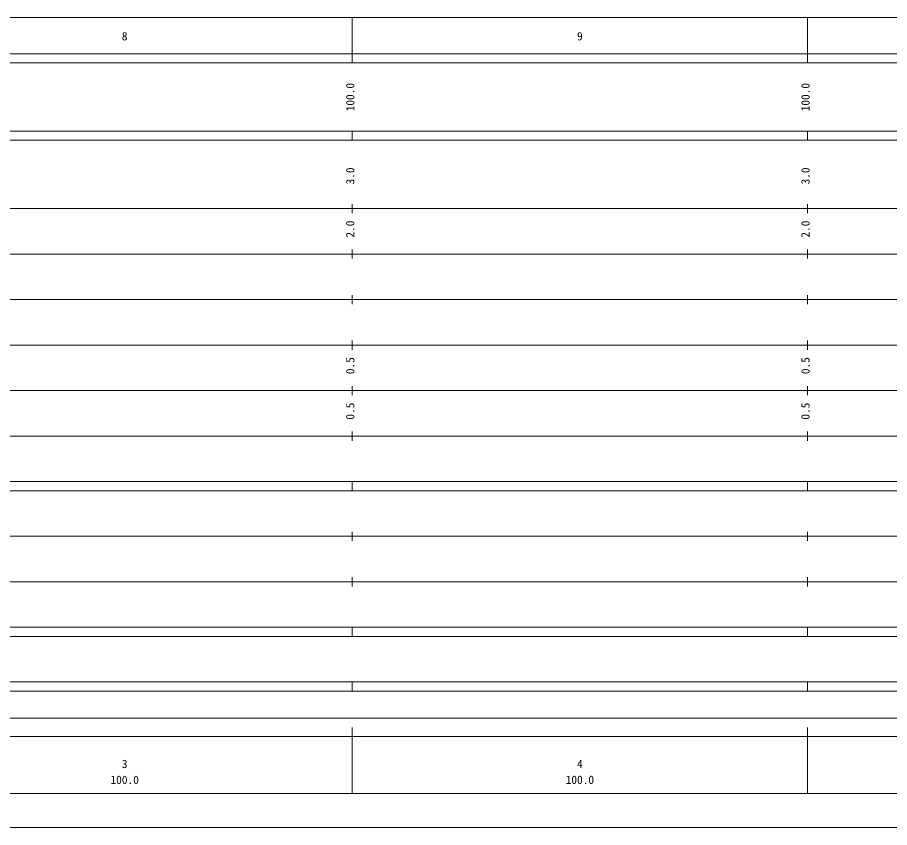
# Model space of a CAD drawing. Units: millimetres on the paper, enlarged 1000 times. Extents: x 59754 to 699754, y 6644 to 366644.
# Drawn here: x 314192 to 505767, y 6644 to 184644 of the extents above; entities that cross this region are included whole.
import ezdxf
from ezdxf.enums import TextEntityAlignment as Align

# ---------------------------------------------------------------- set-up
doc = ezdxf.new("R2010")
doc.units = ezdxf.units.MM
doc.header["$LTSCALE"] = 1000
doc.layers.add('S-SUV', color=7, linetype='Continuous', lineweight=13)
doc.styles.add('ＭＳ ゴシック', font='')
doc.styles.get('ＭＳ ゴシック').set_extended_font_data('MS Gothic')

msp = doc.modelspace()

# ---------------------------------------------------------------- linework, layer by layer
at = {"layer": 'S-SUV'}
for p, q in [((87754, 184644), (598754, 184644)), ((387754, 174644), (387754, 184644)), ((487754, 174644), (487754, 184644)), ((59754, 176644), (598754, 176644)), ((59754, 174644), (598754, 174644)), ((59754, 159644), (598754, 159644)), ((387754, 157644), (387754, 159644)), ((487754, 157644), (487754, 159644)), ((59754, 157644), (598754, 157644)), ((59754, 142644), (598754, 142644)), ((387754, 141644), (387754, 143644)), ((487754, 141644), (487754, 143644)), ((65754, 132644), (598754, 132644)), ((387754, 131644), (387754, 133644)), ((487754, 131644), (487754, 133644)), ((71754, 122644), (598754, 122644)), ((387754, 121644), (387754, 123644)), ((487754, 121644), (487754, 123644)), ((387754, 111644), (387754, 113644)), ((487754, 111644), (487754, 113644)), ((65754, 112644), (598754, 112644)), ((387754, 101644), (387754, 103644)), ((487754, 101644), (487754, 103644)), ((71754, 102644), (598754, 102644)), ((65754, 92644), (598754, 92644)), ((387754, 91644), (387754, 93644)), ((487754, 91644), (487754, 93644)), ((59754, 82644), (598754, 82644)), ((387754, 80644), (387754, 82644)), ((487754, 80644), (487754, 82644)), ((59754, 80644), (598754, 80644)), ((387754, 69644), (387754, 71644)), ((487754, 69644), (487754, 71644)), ((68754, 70644), (598754, 70644)), ((387754, 59644), (387754, 61644)), ((487754, 59644), (487754, 61644)), ((59754, 60644), (598754, 60644)), ((59754, 50644), (598754, 50644)), ((387754, 48644), (387754, 50644)), ((487754, 48644), (487754, 50644)), ((59754, 48644), (598754, 48644)), ((59754, 38644), (598754, 38644)), ((387754, 36644), (387754, 38644)), ((487754, 36644), (487754, 38644)), ((59754, 36644), (598754, 36644)), ((90754, 30644), (584754, 30644)), ((387754, 14144), (387754, 28644)), ((487754, 14144), (487754, 28644)), ((59754, 26644), (598754, 26644)), ((87754, 14144), (598754, 14144)), ((59754, 6644), (699754, 6644))]:
    msp.add_line(p, q, dxfattribs=at)

# ---------------------------------------------------------------- texts
at = {"layer": 'S-SUV', "style": 'ＭＳ ゴシック'}
for s, p in [('8', (337129, 179049)), ('9', (437129, 179049)), ('3', (337129, 19167)), ('4', (437129, 19167)), ('100.0', (334629, 15677)), ('100.0', (434629, 15677))]:
    msp.add_text(s, height=1833, dxfattribs=at).set_placement(p, align=Align.BOTTOM_LEFT)
for s, p in [('100.0', (388754, 164019)), ('100.0', (488754, 164019)), ('3.0', (388754, 147943)), ('3.0', (488754, 147943)), ('2.0', (388754, 136269)), ('2.0', (488754, 136269)), ('0.5', (388754, 106269)), ('0.5', (488754, 106269)), ('0.5', (388754, 96269)), ('0.5', (488754, 96269))]:
    msp.add_text(s, height=1833, rotation=90, dxfattribs=at).set_placement(p, align=Align.BOTTOM_LEFT)

doc.saveas('drawing.dxf')
